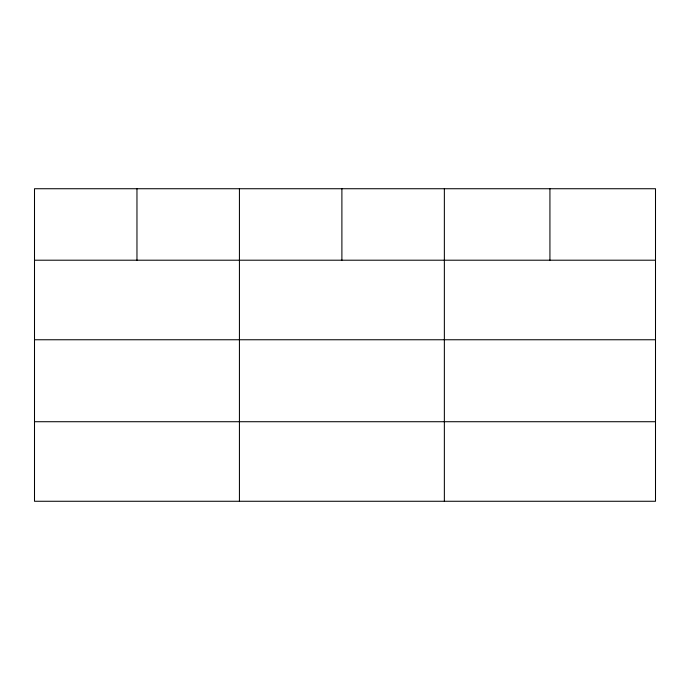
<?xml version="1.0" encoding="UTF-8"?>
<svg xmlns="http://www.w3.org/2000/svg" width="690" height="690" viewBox="0 0 690 690"><rect width="100%" height="100%" fill="white"/><g stroke="black" fill="none" stroke-linecap="round" stroke-linejoin="round"><path stroke-width="1.03" d="M655.5 339.756L655.5 188.732L34.5 188.732L34.5 501.268L655.5 501.268L655.5 339.756L34.5 339.756M34.5 260.208L655.5 260.208M34.5 421.719L655.5 421.719M549.93 188.732L549.93 260.208M444.36 188.732L444.36 501.268M341.895 188.732L341.895 260.208M239.43 188.732L239.43 501.268M136.965 188.732L136.965 260.208"/></g></svg>
